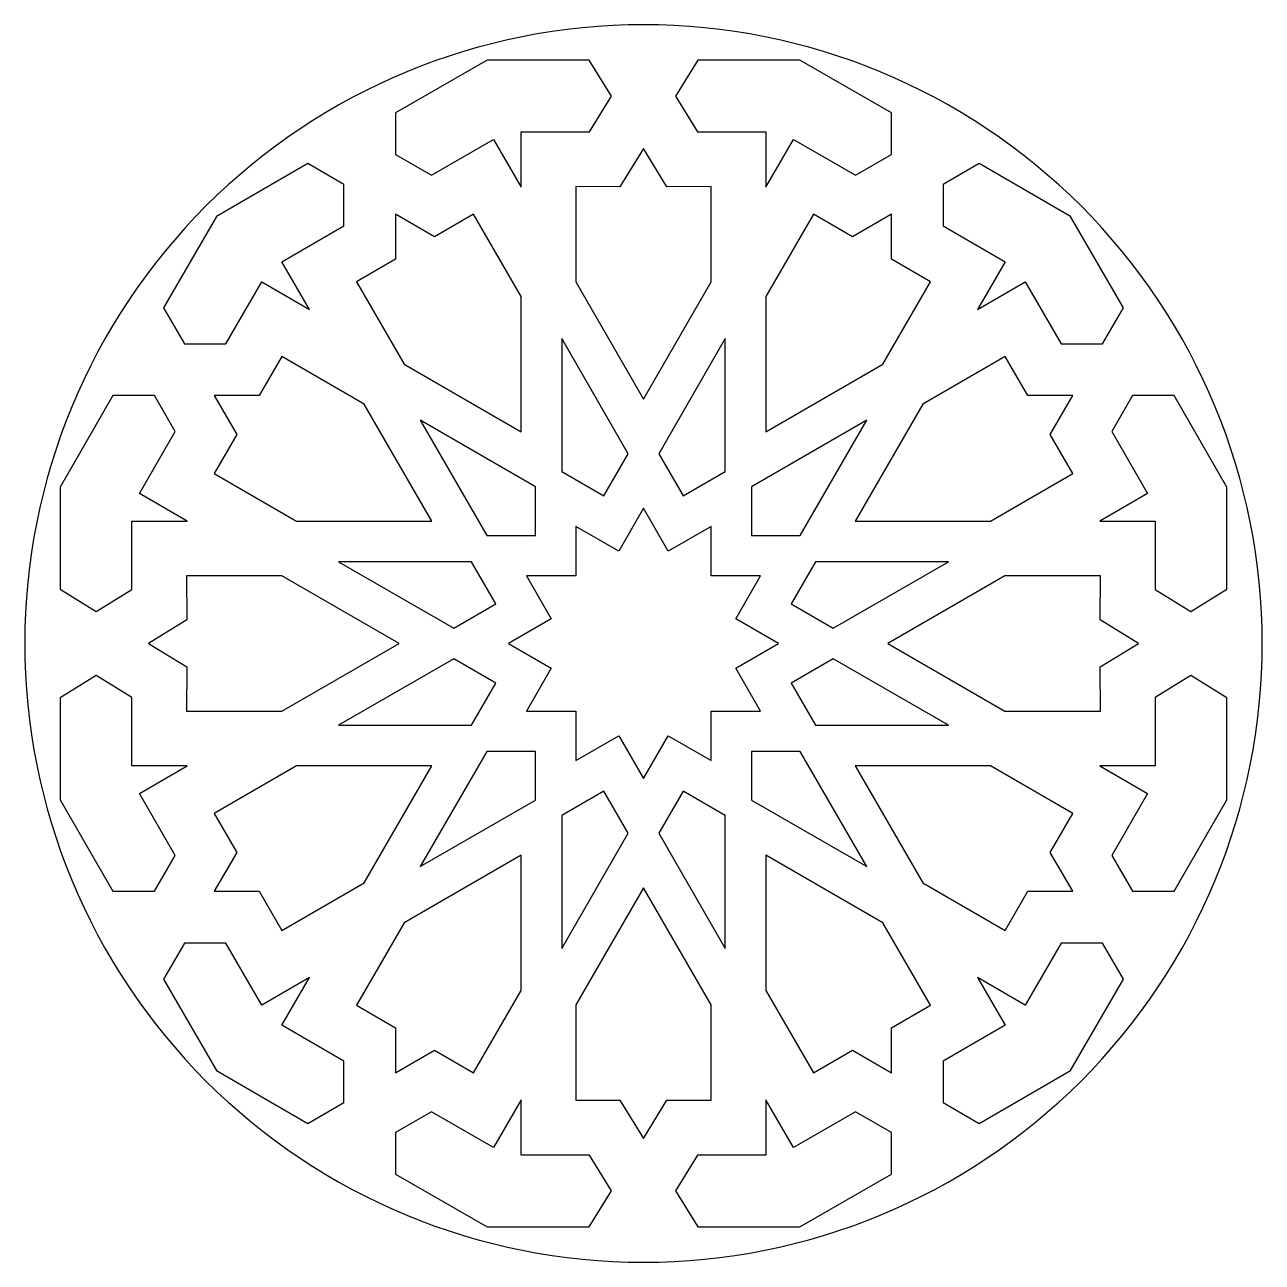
# Model space of a CAD drawing. Extents: x -175 to 175, y -175 to 175.
import ezdxf

# ---------------------------------------------------------------- set-up
doc = ezdxf.new("R2010")
doc.units = 0
doc.layers.add('LAYER_1', color=18, linetype='CONTINUOUS')

msp = doc.modelspace()

# ---------------------------------------------------------------- linework, layer by layer
at = {"layer": 'LAYER_1'}
msp.add_lwpolyline([(0, 175, 0.414214), (-175, 0, 0.414214), (0, -175, 0.414214), (175, 0, 0.414214)], format="xyb", close=True, dxfattribs=at)
for points in [[(-44.21, 165), (-70.1, 150.08), (-70.1, 138.32), (-59.93, 132.45), (-42.41, 142.59), (-34.57, 129.02), (-34.57, 144.67), (-15.28, 144.67), (-9.07, 154.8), (-15.32, 165)], [(9.07, 154.8), (15.28, 144.67), (34.57, 144.67), (34.57, 129.02), (42.4, 142.59), (59.93, 132.45), (70.1, 138.32), (70.1, 150.08), (44.21, 165), (15.32, 165)], [(-19.11, 102.25), (0, 69.14), (19.11, 102.25), (19.11, 129.21), (6.64, 129.19), (0, 140.02), (-6.65, 129.19), (-19.11, 129.21)], [(-135.73, 94.9), (-129.86, 84.74), (-118.1, 84.74), (-107.96, 102.25), (-94.45, 94.45), (-102.25, 107.96), (-84.74, 118.1), (-84.74, 129.86), (-94.9, 135.73), (-120.78, 120.78)], [(120.78, 120.78), (94.89, 135.73), (84.73, 129.86), (84.73, 118.1), (102.25, 107.96), (94.45, 94.45), (107.96, 102.25), (118.1, 84.74), (129.86, 84.74), (135.73, 94.9)], [(-70.1, 108.7), (-81.14, 102.31), (-67.67, 78.99), (-34.57, 59.88), (-34.57, 98.1), (-48.05, 121.45), (-59.09, 115.06), (-70.1, 121.41)], [(34.57, 98.1), (34.57, 59.88), (67.67, 78.99), (81.14, 102.31), (70.1, 108.7), (70.1, 121.41), (59.09, 115.06), (48.05, 121.45)], [(-11.19, 41.78), (-4.32, 53.69), (-23.1, 86.22), (-23.1, 48.65)], [(11.19, 41.78), (23.1, 48.65), (23.1, 86.22), (4.32, 53.69)], [(-108.7, 70.1), (-121.41, 70.1), (-115.06, 59.09), (-121.45, 48.05), (-98.1, 34.57), (-59.88, 34.57), (-78.99, 67.68), (-102.31, 81.14)], [(121.45, 48.05), (115.06, 59.09), (121.41, 70.1), (108.7, 70.1), (102.31, 81.14), (78.99, 67.68), (59.88, 34.57), (98.1, 34.57)], [(-142.59, 42.41), (-132.45, 59.94), (-138.32, 70.1), (-150.08, 70.1), (-165, 44.21), (-165, 15.33), (-154.8, 9.07), (-144.67, 15.28), (-144.67, 34.57), (-129.02, 34.57)], [(142.59, 42.41), (129.02, 34.57), (144.67, 34.57), (144.67, 15.28), (154.8, 9.07), (164.99, 15.33), (165, 44.21), (150.07, 70.1), (138.31, 70.1), (132.45, 59.94)], [(-30.58, 44.33), (-63.12, 63.12), (-44.33, 30.58), (-30.58, 30.58)], [(30.58, 44.33), (30.58, 30.58), (44.33, 30.58), (63.12, 63.12)], [(6.99, 26.11), (0, 38.23), (-7, 26.11), (-19.11, 33.11), (-19.11, 19.11), (-33.1, 19.11), (-26.11, 7), (-38.22, 0), (-26.11, -6.99), (-33.1, -19.11), (-19.11, -19.11), (-19.11, -33.1), (-7, -26.1), (0, -38.22), (6.99, -26.1), (19.11, -33.1), (19.11, -19.11), (33.1, -19.11), (26.11, -6.99), (38.22, 0), (26.11, 7), (33.1, 19.11), (19.11, 19.11), (19.11, 33.11)], [(-48.65, 23.11), (-86.22, 23.11), (-53.68, 4.32), (-41.77, 11.2)], [(86.22, 23.11), (48.65, 23.11), (41.77, 11.2), (53.68, 4.32)], [(-69.14, 0), (-102.25, 19.11), (-129.21, 19.11), (-129.19, 6.65), (-140.02, 0), (-129.19, -6.64), (-129.21, -19.11), (-102.25, -19.11)], [(69.14, 0), (102.24, -19.11), (129.21, -19.11), (129.19, -6.64), (140.02, 0), (129.19, 6.65), (129.21, 19.11), (102.24, 19.11)], [(-53.68, -4.31), (-86.22, -23.1), (-48.65, -23.1), (-41.77, -11.19)], [(41.77, -11.19), (48.65, -23.1), (86.22, -23.1), (53.68, -4.31)], [(-165, -44.21), (-150.08, -70.09), (-138.32, -70.09), (-132.45, -59.93), (-142.59, -42.4), (-129.02, -34.57), (-144.67, -34.57), (-144.67, -15.28), (-154.8, -9.06), (-165, -15.32)], [(165, -44.21), (164.99, -15.32), (154.8, -9.06), (144.67, -15.28), (144.67, -34.57), (129.02, -34.57), (142.59, -42.4), (132.45, -59.93), (138.31, -70.09), (150.07, -70.09)], [(-44.33, -30.58), (-63.12, -63.11), (-30.58, -44.33), (-30.58, -30.58)], [(30.58, -30.58), (30.58, -44.33), (63.12, -63.11), (44.33, -30.58)], [(-108.7, -70.09), (-102.31, -81.13), (-78.99, -67.67), (-59.88, -34.57), (-98.1, -34.57), (-121.45, -48.05), (-115.06, -59.09), (-121.41, -70.09)], [(98.1, -34.57), (59.88, -34.57), (78.99, -67.67), (102.31, -81.13), (108.7, -70.09), (121.41, -70.09), (115.06, -59.09), (121.45, -48.05)], [(-11.19, -41.77), (-23.1, -48.65), (-23.1, -86.22), (-4.32, -53.68)], [(11.19, -41.77), (4.32, -53.68), (23.1, -86.22), (23.1, -48.65)], [(-81.14, -102.3), (-70.1, -108.7), (-70.1, -121.41), (-59.09, -115.05), (-48.05, -121.45), (-34.57, -98.1), (-34.57, -59.87), (-67.67, -78.99)], [(70.1, -108.7), (81.14, -102.3), (67.67, -78.99), (34.57, -59.87), (34.57, -98.1), (48.05, -121.45), (59.09, -115.05), (70.1, -121.41)], [(0, -69.14), (-19.11, -102.24), (-19.11, -129.2), (-6.65, -129.18), (0, -140.01), (6.64, -129.18), (19.11, -129.2), (19.11, -102.24)], [(-107.96, -102.25), (-118.1, -84.73), (-129.86, -84.73), (-135.73, -94.89), (-120.78, -120.78), (-94.9, -135.72), (-84.74, -129.86), (-84.74, -118.09), (-102.25, -107.96), (-94.45, -94.45)], [(94.89, -135.72), (120.78, -120.78), (135.73, -94.89), (129.86, -84.73), (118.1, -84.73), (107.96, -102.25), (94.45, -94.45), (102.25, -107.96), (84.73, -118.09), (84.73, -129.86)], [(-15.32, -164.99), (-9.07, -154.79), (-15.28, -144.67), (-34.57, -144.67), (-34.57, -129.02), (-42.41, -142.58), (-59.93, -132.44), (-70.1, -138.31), (-70.1, -150.07), (-44.21, -164.99)], [(15.32, -164.99), (44.21, -164.99), (70.1, -150.07), (70.1, -138.31), (59.93, -132.44), (42.4, -142.58), (34.57, -129.02), (34.57, -144.67), (15.28, -144.67), (9.07, -154.79)]]:
    msp.add_lwpolyline(points, close=True, dxfattribs=at)

doc.saveas('drawing.dxf')
